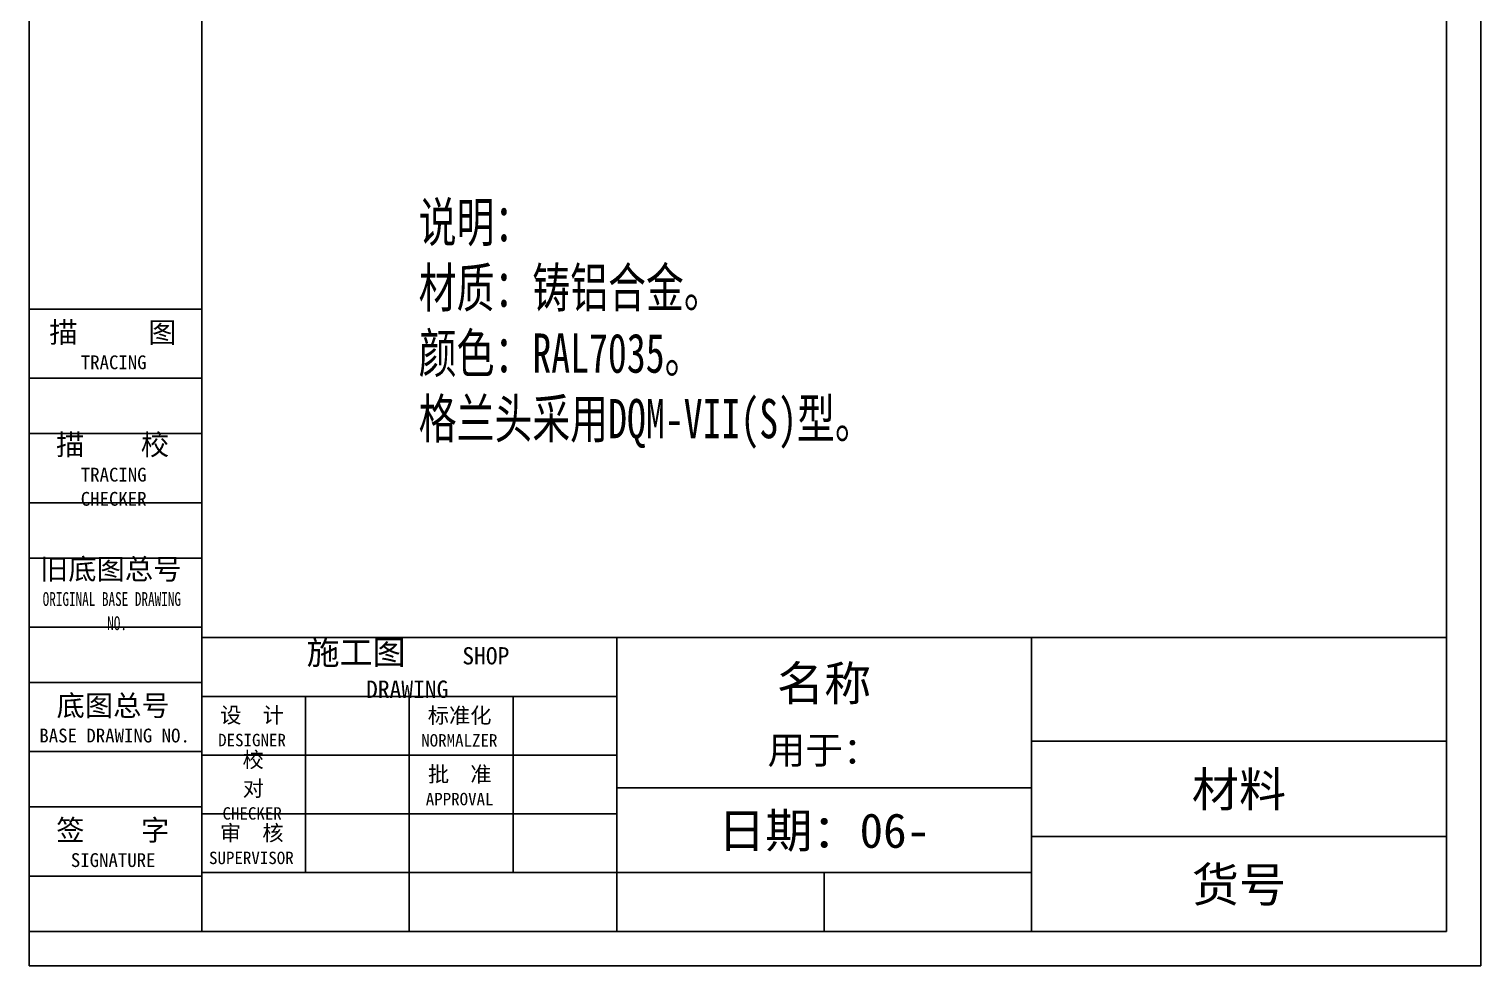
# Model space of a CAD drawing. Extents: x -13620 to 9472, y -41784 to 1902.
# Drawn here: x -1327 to -218, y -41543 to -40827 of the extents above; entities that cross this region are included whole.
import ezdxf
from ezdxf.enums import TextEntityAlignment as Align

# ---------------------------------------------------------------- set-up
doc = ezdxf.new("R2010")
doc.units = 0
doc.header["$LTSCALE"] = 0.5
doc.header["$MEASUREMENT"] = 0
doc.layers.get('0').update_dxf_attribs({"linetype": 'CONTINUOUS'})
doc.layers.add('TK', color=2, linetype='CONTINUOUS')
doc.styles.add('FS', font='')
doc.styles.get("Standard").update_dxf_attribs({"font": 'isocp.shx', "width": 0.707, "bigfont": 'hztxt.shx'})
doc.styles.get('FS').set_extended_font_data('SimSun')

msp = doc.modelspace()

# ---------------------------------------------------------------- linework, layer by layer
at = {"layer": 'TK'}
for p, q in [((-1326.76753, -41542.8799), (-1326.76753, -39974.7199)), ((-217.96753, -39974.7199), (-217.96753, -41542.8799)), ((-1194.76753, -41516.4799), (-1194.76753, -40001.1199)), ((-244.36753, -40001.1199), (-244.36753, -41516.4799)), ((-1194.76753, -41041.2799), (-1326.76753, -41041.2799)), ((-1194.76753, -41094.0799), (-1326.76753, -41094.0799)), ((-1194.76753, -41136.3199), (-1326.76753, -41136.3199)), ((-1194.76753, -41189.1199), (-1326.76753, -41189.1199)), ((-1194.76753, -41231.3599), (-1326.76753, -41231.3599)), ((-1194.76753, -41284.1599), (-1326.76753, -41284.1599)), ((-1194.76753, -41292.0799), (-244.36753, -41292.0799)), ((-877.96753, -41292.0799), (-877.96753, -41516.4799)), ((-561.16753, -41292.0799), (-561.16753, -41516.4799)), ((-1194.76753, -41326.3999), (-1326.76753, -41326.3999)), ((-1194.76753, -41336.9599), (-877.96753, -41336.9599)), ((-1115.56753, -41336.9599), (-1115.56753, -41471.5999)), ((-1036.36753, -41336.9599), (-1036.36753, -41516.4799)), ((-957.16753, -41336.9599), (-957.16753, -41471.5999)), ((-1194.76753, -41379.1999), (-1326.76753, -41379.1999)), ((-561.16753, -41371.2799), (-244.36753, -41371.2799)), ((-1194.76753, -41381.8399), (-877.96753, -41381.8399)), ((-877.96753, -41406.9199), (-561.16753, -41406.9199)), ((-1194.76753, -41421.4399), (-1326.76753, -41421.4399)), ((-1194.76753, -41426.7199), (-877.96753, -41426.7199)), ((-561.16753, -41443.8799), (-244.36753, -41443.8799)), ((-1194.76753, -41474.2399), (-1326.76753, -41474.2399)), ((-1194.76753, -41471.5999), (-561.16753, -41471.5999)), ((-719.56753, -41471.5999), (-719.56753, -41516.4799)), ((-1194.76753, -41516.4799), (-1326.76753, -41516.4799)), ((-244.36753, -41516.4799), (-1194.76753, -41516.4799)), ((-217.96753, -41542.8799), (-1326.76753, -41542.8799))]:
    msp.add_line(p, q, dxfattribs=at)

# ---------------------------------------------------------------- texts
at = {"lineweight": -3, "style": 'FS'}
for s, height, p in [('描     图', 15.84, (-1311.29625, -41066.8955)), ('TRACING', 10.560528, (-1287.25735, -41087.13603)), ('描    校', 15.84, (-1306.16373, -41152.69515)), ('TRACING', 10.560528, (-1287.25735, -41172.93568)), ('CHECKER', 10.560528, (-1287.28685, -41191.41638)), ('旧底图总号', 15.84, (-1318.41982, -41247.69152)), ('施工图   ', 18.48, (-1114.80835, -41312.59999)), ('SHOP', 13.200264, (-995.87561, -41312.59999)), ('DRAWING', 13.200264, (-1069.40506, -41338.12026)), ('底图总号', 15.84, (-1305.76552, -41351.94202)), ('设  计', 11.88, (-1180.75267, -41357.23751)), ('标准化', 11.88, (-1022.25312, -41357.4698)), ('BASE DRAWING NO.', 10.56, (-1318.90653, -41372.18202)), ('DESIGNER', 9.504, (-1182.35216, -41375.10151)), ('NORMALZER', 9.504, (-1027.27059, -41375.3338)), ('校', 11.88, (-1163.69591, -41391.30064)), ('批  准', 11.88, (-1022.15356, -41402.31662)), ('对', 11.88, (-1163.59636, -41413.26623)), ('APPROVAL', 9.504, (-1023.79287, -41420.18062)), ('CHECKER', 9.504, (-1179.03372, -41431.13023)), ('签    字', 15.84, (-1305.98675, -41447.05577)), ('审  核', 11.88, (-1180.91859, -41447.2298)), ('SIGNATURE', 10.56, (-1294.8368, -41467.29577)), ('SUPERVISOR', 9.504, (-1189.3076, -41465.0938))]:
    msp.add_text(s, height=height, dxfattribs=at).set_placement(p)
at = {"lineweight": -3, "style": 'FS', "width": 0.7}
for s, p in [('ORIGINAL BASE DRAWING', (-1316.35207, -41267.93152)), ('NO.', (-1267.06518, -41286.41152))]:
    msp.add_text(s, height=10.56, dxfattribs=at).set_placement(p)
at = {"insert": (-1029.19602, -40959.83372), "char_height": 30, "width": 552.6750072, "attachment_point": 1}
msp.add_mtext('{\\fSimSun|b0|i0|c134|p54;说明：\\P材质：铸铝合金。\\P颜色：\\fSimSun|b0|i0|c134|p2;\\C4;RAL7035\\fSimSun|b0|i0|c134|p54;\\C256;。\\P格兰头采用DQM-VII(S)型。}', dxfattribs=at)
at = {"style": 'FS', "flags": 12}
for tag, text, height, p in [('名称', '名称', 26.4, (-719.56753, -41326.5319)), ('用于：', '用于：', 21.12, (-719.56753, -41378.6719)), ('材料', '材料', 26.4, (-402.76753, -41407.5799)), ('日期：06-', '日期：06-', 26.4, (-719.56753, -41439.2599)), ('货号', '货号', 26.4, (-402.76753, -41480.1799))]:
    msp.add_attdef(tag, text=text, height=height, dxfattribs=at).set_placement(p, align=Align.MIDDLE)

doc.saveas('drawing.dxf')
